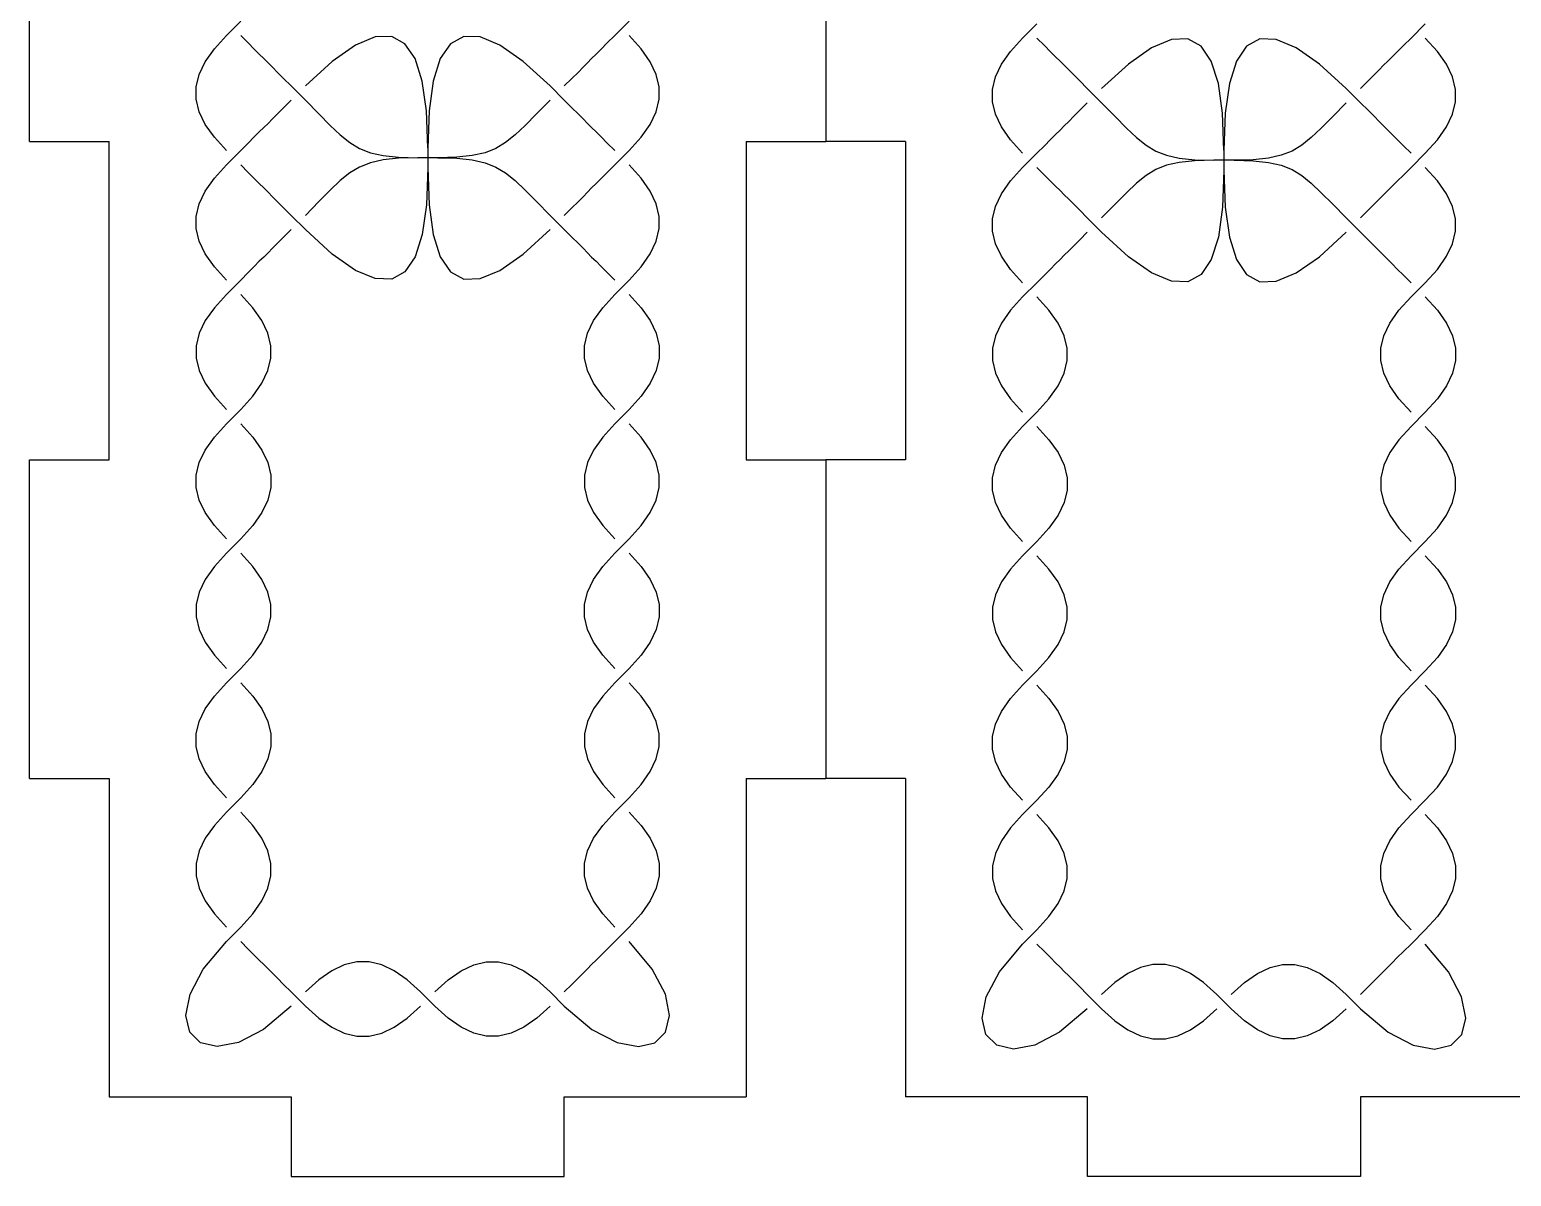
# Model space of a CAD drawing. Extents: x -112 to 112, y -170 to 170.
# Drawn here: x -104.9 to -1.5, y -120.2 to -40.1 of the extents above; entities that cross this region are included whole.
import ezdxf

# ---------------------------------------------------------------- set-up
doc = ezdxf.new("R2010")
doc.units = 0
doc.header["$MEASUREMENT"] = 0
doc.layers.get('0').update_dxf_attribs({"linetype": 'CONTINUOUS'})

msp = doc.modelspace()

# ---------------------------------------------------------------- linework, layer by layer
for p, q in [((-49.37, -14.61), (-49.37, -47.95)), ((-104.93, -47.95), (-104.93, -25.72)), ((-91.2, -40.55), (-90.2, -39.55)), ((-63.1, -39.55), (-64.1, -40.55)), ((-35.64, -40.73), (-34.64, -39.73)), ((-7.54, -39.73), (-8.53, -40.73)), ((-92.04, -41.48), (-91.2, -40.55)), ((-90.2, -40.55), (-89.67, -41.07)), ((-89.67, -41.07), (-89.25, -41.5)), ((-82.19, -41.22), (-83.81, -42.36)), ((-80.81, -40.64), (-82.19, -41.22)), ((-79.66, -40.61), (-80.81, -40.64)), ((-78.74, -41.12), (-79.66, -40.61)), ((-78.03, -42.16), (-78.74, -41.12)), ((-75.56, -41.12), (-76.27, -42.16)), ((-74.64, -40.61), (-75.56, -41.12)), ((-73.49, -40.64), (-74.64, -40.61)), ((-72.11, -41.22), (-73.49, -40.64)), ((-70.48, -42.36), (-72.11, -41.22)), ((-64.62, -41.07), (-65.05, -41.5)), ((-64.1, -40.55), (-64.62, -41.07)), ((-62.26, -41.48), (-63.1, -40.55)), ((-36.48, -41.66), (-35.64, -40.73)), ((-34.64, -40.73), (-34.11, -41.25)), ((-34.11, -41.25), (-33.69, -41.68)), ((-25.25, -40.82), (-26.63, -41.4)), ((-24.1, -40.79), (-25.25, -40.82)), ((-23.17, -41.3), (-24.1, -40.79)), ((-22.47, -42.34), (-23.17, -41.3)), ((-20, -41.3), (-20.7, -42.34)), ((-19.07, -40.79), (-20, -41.3)), ((-17.93, -40.82), (-19.07, -40.79)), ((-16.54, -41.4), (-17.93, -40.82)), ((-9.06, -41.25), (-9.49, -41.68)), ((-8.53, -40.73), (-9.06, -41.25)), ((-6.69, -41.66), (-7.54, -40.73)), ((-93.09, -43.26), (-92.67, -42.38)), ((-92.67, -42.38), (-92.04, -41.48)), ((-89.25, -41.5), (-88.9, -41.85)), ((-88.9, -41.85), (-88.59, -42.16)), ((-88.59, -42.16), (-88.29, -42.45)), ((-83.81, -42.36), (-85.68, -44.07)), ((-77.54, -43.73), (-78.03, -42.16)), ((-76.27, -42.16), (-76.76, -43.73)), ((-68.61, -44.07), (-70.48, -42.36)), ((-65.71, -42.16), (-66, -42.45)), ((-65.4, -41.85), (-65.71, -42.16)), ((-65.05, -41.5), (-65.4, -41.85)), ((-61.63, -42.38), (-62.26, -41.48)), ((-61.2, -43.26), (-61.63, -42.38)), ((-37.11, -42.56), (-36.48, -41.66)), ((-33.69, -41.68), (-33.33, -42.03)), ((-33.33, -42.03), (-33.02, -42.34)), ((-33.02, -42.34), (-32.73, -42.63)), ((-26.63, -41.4), (-28.25, -42.54)), ((-21.97, -43.91), (-22.47, -42.34)), ((-20.7, -42.34), (-21.2, -43.91)), ((-14.92, -42.54), (-16.54, -41.4)), ((-10.15, -42.34), (-10.44, -42.63)), ((-9.84, -42.03), (-10.15, -42.34)), ((-9.49, -41.68), (-9.84, -42.03)), ((-6.06, -42.56), (-6.69, -41.66)), ((-93.3, -44.13), (-93.09, -43.26)), ((-88.29, -42.45), (-87.98, -42.76)), ((-87.98, -42.76), (-87.63, -43.12)), ((-87.63, -43.12), (-87.21, -43.54)), ((-66.66, -43.12), (-67.09, -43.54)), ((-66.31, -42.76), (-66.66, -43.12)), ((-66, -42.45), (-66.31, -42.76)), ((-60.99, -44.13), (-61.2, -43.26)), ((-37.53, -43.44), (-37.11, -42.56)), ((-32.73, -42.63), (-32.42, -42.94)), ((-32.42, -42.94), (-32.07, -43.29)), ((-32.07, -43.29), (-31.64, -43.72)), ((-28.25, -42.54), (-30.12, -44.25)), ((-13.05, -44.25), (-14.92, -42.54)), ((-11.1, -43.29), (-11.53, -43.72)), ((-10.75, -42.94), (-11.1, -43.29)), ((-10.44, -42.63), (-10.75, -42.94)), ((-5.64, -43.44), (-6.06, -42.56)), ((-93.3, -45), (-93.3, -44.13)), ((-87.21, -43.54), (-86.68, -44.07)), ((-86.68, -44.07), (-85.68, -45.06)), ((-77.24, -45.8), (-77.54, -43.73)), ((-76.76, -43.73), (-77.05, -45.8)), ((-67.62, -45.06), (-68.61, -44.07)), ((-67.09, -43.54), (-67.62, -44.07)), ((-60.99, -45), (-60.99, -44.13)), ((-37.74, -44.31), (-37.53, -43.44)), ((-37.74, -45.18), (-37.74, -44.31)), ((-31.64, -43.72), (-31.12, -44.25)), ((-31.12, -44.25), (-30.12, -45.24)), ((-21.68, -45.98), (-21.97, -43.91)), ((-21.2, -43.91), (-21.49, -45.98)), ((-12.05, -45.24), (-13.05, -44.25)), ((-11.53, -43.72), (-12.05, -44.25)), ((-5.43, -44.31), (-5.64, -43.44)), ((-5.43, -45.18), (-5.43, -44.31)), ((-93.09, -45.87), (-93.3, -45)), ((-87.21, -45.59), (-86.68, -45.06)), ((-85.68, -45.06), (-84.74, -46.02)), ((-68.61, -45.06), (-69.56, -46.02)), ((-67.09, -45.59), (-67.62, -45.06)), ((-61.2, -45.87), (-60.99, -45)), ((-37.53, -46.05), (-37.74, -45.18)), ((-31.64, -45.77), (-31.12, -45.24)), ((-30.12, -45.24), (-29.18, -46.2)), ((-13.05, -45.24), (-13.99, -46.2)), ((-11.53, -45.77), (-12.05, -45.24)), ((-5.64, -46.05), (-5.43, -45.18)), ((-92.67, -46.75), (-93.09, -45.87)), ((-88.29, -46.68), (-87.98, -46.37)), ((-87.98, -46.37), (-87.63, -46.02)), ((-87.63, -46.02), (-87.21, -45.59)), ((-84.74, -46.02), (-83.95, -46.83)), ((-77.15, -48.38), (-77.24, -45.8)), ((-77.05, -45.8), (-77.15, -48.38)), ((-69.56, -46.02), (-70.35, -46.83)), ((-66.66, -46.02), (-67.09, -45.59)), ((-66.31, -46.37), (-66.66, -46.02)), ((-66, -46.68), (-66.31, -46.37)), ((-61.63, -46.75), (-61.2, -45.87)), ((-37.11, -46.93), (-37.53, -46.05)), ((-32.42, -46.55), (-32.07, -46.19)), ((-32.07, -46.19), (-31.64, -45.77)), ((-29.18, -46.2), (-28.38, -47.01)), ((-21.59, -48.56), (-21.68, -45.98)), ((-21.49, -45.98), (-21.59, -48.56)), ((-13.99, -46.2), (-14.79, -47.01)), ((-11.1, -46.19), (-11.53, -45.77)), ((-10.75, -46.55), (-11.1, -46.19)), ((-6.06, -46.93), (-5.64, -46.05)), ((-92.04, -47.65), (-92.67, -46.75)), ((-89.25, -47.63), (-88.9, -47.28)), ((-88.9, -47.28), (-88.59, -46.97)), ((-88.59, -46.97), (-88.29, -46.68)), ((-83.95, -46.83), (-83.25, -47.49)), ((-83.25, -47.49), (-82.59, -48.02)), ((-71.05, -47.49), (-71.71, -48.02)), ((-70.35, -46.83), (-71.05, -47.49)), ((-65.71, -46.97), (-66, -46.68)), ((-65.4, -47.28), (-65.71, -46.97)), ((-65.05, -47.63), (-65.4, -47.28)), ((-62.26, -47.65), (-61.63, -46.75)), ((-36.48, -47.83), (-37.11, -46.93)), ((-33.69, -47.81), (-33.33, -47.46)), ((-33.33, -47.46), (-33.02, -47.15)), ((-33.02, -47.15), (-32.73, -46.86)), ((-32.73, -46.86), (-32.42, -46.55)), ((-28.38, -47.01), (-27.69, -47.67)), ((-14.79, -47.01), (-15.49, -47.67)), ((-10.44, -46.86), (-10.75, -46.55)), ((-10.15, -47.15), (-10.44, -46.86)), ((-9.84, -47.46), (-10.15, -47.15)), ((-9.49, -47.81), (-9.84, -47.46)), ((-6.69, -47.83), (-6.06, -46.93)), ((-104.93, -47.95), (-99.37, -47.95)), ((-99.37, -70.17), (-99.37, -47.95)), ((-91.2, -48.58), (-92.04, -47.65)), ((-91.2, -49.58), (-90.2, -48.58)), ((-90.2, -48.58), (-89.67, -48.06)), ((-89.67, -48.06), (-89.25, -47.63)), ((-82.59, -48.02), (-81.91, -48.43)), ((-81.91, -48.43), (-81.15, -48.73)), ((-77.15, -48.38), (-77.15, -49.08)), ((-72.39, -48.43), (-73.15, -48.73)), ((-71.71, -48.02), (-72.39, -48.43)), ((-64.62, -48.06), (-65.05, -47.63)), ((-64.1, -48.58), (-64.62, -48.06)), ((-64.1, -49.58), (-63.1, -48.58)), ((-63.1, -48.58), (-62.26, -47.65)), ((-54.92, -47.95), (-54.92, -70.17)), ((-54.92, -47.95), (-49.37, -47.95)), ((-43.81, -47.95), (-49.37, -47.95)), ((-43.81, -47.95), (-43.81, -70.17)), ((-35.64, -48.76), (-36.48, -47.83)), ((-34.64, -48.76), (-34.11, -48.24)), ((-34.11, -48.24), (-33.69, -47.81)), ((-27.69, -47.67), (-27.02, -48.2)), ((-27.02, -48.2), (-26.34, -48.61)), ((-21.59, -48.56), (-21.59, -49.26)), ((-16.15, -48.2), (-16.83, -48.61)), ((-15.49, -47.67), (-16.15, -48.2)), ((-9.06, -48.24), (-9.49, -47.81)), ((-8.53, -48.76), (-9.06, -48.24)), ((-7.54, -48.76), (-6.69, -47.83)), ((-92.04, -50.51), (-91.2, -49.58)), ((-89.67, -50.11), (-90.2, -49.58)), ((-81.15, -49.43), (-81.91, -49.73)), ((-81.15, -48.73), (-80.26, -48.93)), ((-80.26, -49.23), (-81.15, -49.43)), ((-80.26, -48.93), (-79.18, -49.05)), ((-79.18, -49.12), (-80.26, -49.23)), ((-79.18, -49.05), (-77.85, -49.08)), ((-77.85, -49.08), (-79.18, -49.12)), ((-77.15, -49.08), (-77.85, -49.08)), ((-76.44, -49.08), (-77.15, -49.08)), ((-77.15, -49.08), (-77.15, -49.79)), ((-75.12, -49.05), (-76.44, -49.08)), ((-76.44, -49.08), (-75.12, -49.12)), ((-74.04, -48.93), (-75.12, -49.05)), ((-75.12, -49.12), (-74.04, -49.23)), ((-73.15, -48.73), (-74.04, -48.93)), ((-74.04, -49.23), (-73.15, -49.43)), ((-73.15, -49.43), (-72.39, -49.73)), ((-64.62, -50.11), (-64.1, -49.58)), ((-62.26, -50.51), (-63.1, -49.58)), ((-35.64, -49.76), (-34.64, -48.76)), ((-26.34, -48.61), (-25.59, -48.91)), ((-25.59, -49.61), (-26.34, -49.91)), ((-25.59, -48.91), (-24.7, -49.11)), ((-24.7, -49.41), (-25.59, -49.61)), ((-24.7, -49.11), (-23.62, -49.23)), ((-23.62, -49.3), (-24.7, -49.41)), ((-23.62, -49.23), (-22.29, -49.26)), ((-22.29, -49.26), (-23.62, -49.3)), ((-21.59, -49.26), (-22.29, -49.26)), ((-20.88, -49.26), (-21.59, -49.26)), ((-21.59, -49.26), (-21.59, -49.97)), ((-19.55, -49.23), (-20.88, -49.26)), ((-20.88, -49.26), (-19.55, -49.3)), ((-18.48, -49.11), (-19.55, -49.23)), ((-19.55, -49.3), (-18.48, -49.41)), ((-17.59, -48.91), (-18.48, -49.11)), ((-18.48, -49.41), (-17.59, -49.61)), ((-16.83, -48.61), (-17.59, -48.91)), ((-17.59, -49.61), (-16.83, -49.91)), ((-8.53, -49.76), (-7.54, -48.76)), ((-92.67, -51.41), (-92.04, -50.51)), ((-89.25, -50.53), (-89.67, -50.11)), ((-88.9, -50.88), (-89.25, -50.53)), ((-82.59, -50.14), (-83.25, -50.68)), ((-81.91, -49.73), (-82.59, -50.14)), ((-77.15, -49.79), (-77.24, -52.36)), ((-77.15, -49.79), (-77.05, -52.36)), ((-72.39, -49.73), (-71.71, -50.14)), ((-71.71, -50.14), (-71.05, -50.68)), ((-65.4, -50.88), (-65.05, -50.53)), ((-65.05, -50.53), (-64.62, -50.11)), ((-61.63, -51.41), (-62.26, -50.51)), ((-36.48, -50.69), (-35.64, -49.76)), ((-34.11, -50.29), (-34.64, -49.76)), ((-33.69, -50.71), (-34.11, -50.29)), ((-27.02, -50.32), (-27.69, -50.85)), ((-26.34, -49.91), (-27.02, -50.32)), ((-21.59, -49.97), (-21.68, -52.54)), ((-21.59, -49.97), (-21.49, -52.54)), ((-16.83, -49.91), (-16.15, -50.32)), ((-16.15, -50.32), (-15.49, -50.85)), ((-9.49, -50.71), (-9.06, -50.29)), ((-9.06, -50.29), (-8.53, -49.76)), ((-6.69, -50.69), (-7.54, -49.76)), ((-93.09, -52.3), (-92.67, -51.41)), ((-88.59, -51.19), (-88.9, -50.88)), ((-88.29, -51.49), (-88.59, -51.19)), ((-87.98, -51.8), (-88.29, -51.49)), ((-83.95, -51.34), (-84.74, -52.14)), ((-83.25, -50.68), (-83.95, -51.34)), ((-71.05, -50.68), (-70.35, -51.34)), ((-70.35, -51.34), (-69.56, -52.14)), ((-66.31, -51.8), (-66, -51.49)), ((-66, -51.49), (-65.71, -51.19)), ((-65.71, -51.19), (-65.4, -50.88)), ((-61.2, -52.3), (-61.63, -51.41)), ((-37.53, -52.48), (-37.11, -51.59)), ((-37.11, -51.59), (-36.48, -50.69)), ((-33.33, -51.06), (-33.69, -50.71)), ((-33.02, -51.37), (-33.33, -51.06)), ((-32.73, -51.67), (-33.02, -51.37)), ((-32.42, -51.98), (-32.73, -51.67)), ((-28.38, -51.52), (-29.18, -52.32)), ((-27.69, -50.85), (-28.38, -51.52)), ((-15.49, -50.85), (-14.79, -51.52)), ((-14.79, -51.52), (-13.99, -52.32)), ((-10.75, -51.98), (-10.44, -51.67)), ((-10.44, -51.67), (-10.15, -51.37)), ((-10.15, -51.37), (-9.84, -51.06)), ((-9.84, -51.06), (-9.49, -50.71)), ((-6.06, -51.59), (-6.69, -50.69)), ((-5.64, -52.48), (-6.06, -51.59)), ((-93.3, -53.17), (-93.09, -52.3)), ((-87.63, -52.15), (-87.98, -51.8)), ((-87.21, -52.57), (-87.63, -52.15)), ((-86.68, -53.1), (-87.21, -52.57)), ((-84.74, -52.14), (-85.68, -53.1)), ((-77.24, -52.36), (-77.54, -54.44)), ((-77.05, -52.36), (-76.76, -54.44)), ((-69.56, -52.14), (-68.61, -53.1)), ((-67.62, -53.1), (-67.09, -52.57)), ((-67.09, -52.57), (-66.66, -52.15)), ((-66.66, -52.15), (-66.31, -51.8)), ((-60.99, -53.17), (-61.2, -52.3)), ((-37.74, -53.35), (-37.53, -52.48)), ((-32.07, -52.33), (-32.42, -51.98)), ((-31.64, -52.75), (-32.07, -52.33)), ((-29.18, -52.32), (-30.12, -53.28)), ((-21.68, -52.54), (-21.97, -54.62)), ((-21.49, -52.54), (-21.2, -54.62)), ((-13.99, -52.32), (-13.05, -53.28)), ((-11.53, -52.75), (-11.1, -52.33)), ((-11.1, -52.33), (-10.75, -51.98)), ((-5.43, -53.35), (-5.64, -52.48)), ((-93.3, -54.03), (-93.3, -53.17)), ((-85.68, -54.1), (-86.68, -53.1)), ((-68.61, -53.1), (-67.62, -54.1)), ((-60.99, -54.03), (-60.99, -53.17)), ((-37.74, -54.21), (-37.74, -53.35)), ((-31.12, -53.28), (-31.64, -52.75)), ((-30.12, -54.28), (-31.12, -53.28)), ((-13.05, -53.28), (-12.05, -54.28)), ((-12.05, -53.28), (-11.53, -52.75)), ((-5.43, -54.21), (-5.43, -53.35)), ((-93.09, -54.9), (-93.3, -54.03)), ((-87.21, -54.62), (-87.63, -55.05)), ((-86.68, -54.1), (-87.21, -54.62)), ((-83.81, -55.81), (-85.68, -54.1)), ((-77.54, -54.44), (-78.03, -56)), ((-76.76, -54.44), (-76.27, -56)), ((-70.48, -55.81), (-68.61, -54.1)), ((-67.62, -54.1), (-67.09, -54.62)), ((-67.09, -54.62), (-66.66, -55.05)), ((-61.2, -54.9), (-60.99, -54.03)), ((-37.53, -55.08), (-37.74, -54.21)), ((-31.12, -54.28), (-31.64, -54.8)), ((-28.25, -55.99), (-30.12, -54.28)), ((-21.97, -54.62), (-22.47, -56.18)), ((-21.2, -54.62), (-20.7, -56.18)), ((-14.92, -55.99), (-13.05, -54.28)), ((-12.05, -54.28), (-11.53, -54.8)), ((-5.64, -55.08), (-5.43, -54.21)), ((-92.67, -55.78), (-93.09, -54.9)), ((-92.04, -56.69), (-92.67, -55.78)), ((-88.29, -55.71), (-88.59, -56.01)), ((-87.98, -55.4), (-88.29, -55.71)), ((-87.63, -55.05), (-87.98, -55.4)), ((-82.19, -56.95), (-83.81, -55.81)), ((-72.11, -56.95), (-70.48, -55.81)), ((-66.66, -55.05), (-66.31, -55.4)), ((-66.31, -55.4), (-66, -55.71)), ((-66, -55.71), (-65.71, -56.01)), ((-62.26, -56.69), (-61.63, -55.78)), ((-61.63, -55.78), (-61.2, -54.9)), ((-37.11, -55.96), (-37.53, -55.08)), ((-32.42, -55.58), (-32.73, -55.89)), ((-32.07, -55.23), (-32.42, -55.58)), ((-31.64, -54.8), (-32.07, -55.23)), ((-11.53, -54.8), (-11.1, -55.23)), ((-11.1, -55.23), (-10.75, -55.58)), ((-10.75, -55.58), (-10.44, -55.89)), ((-6.06, -55.96), (-5.64, -55.08)), ((-91.2, -57.62), (-92.04, -56.69)), ((-89.25, -56.67), (-89.67, -57.09)), ((-88.9, -56.31), (-89.25, -56.67)), ((-88.59, -56.01), (-88.9, -56.31)), ((-78.03, -56), (-78.74, -57.04)), ((-76.27, -56), (-75.56, -57.04)), ((-65.71, -56.01), (-65.4, -56.31)), ((-65.4, -56.31), (-65.05, -56.67)), ((-65.05, -56.67), (-64.62, -57.09)), ((-63.1, -57.62), (-62.26, -56.69)), ((-36.48, -56.87), (-37.11, -55.96)), ((-35.64, -57.8), (-36.48, -56.87)), ((-33.69, -56.85), (-34.11, -57.27)), ((-33.33, -56.49), (-33.69, -56.85)), ((-33.02, -56.18), (-33.33, -56.49)), ((-32.73, -55.89), (-33.02, -56.18)), ((-26.63, -57.12), (-28.25, -55.99)), ((-22.47, -56.18), (-23.17, -57.22)), ((-20.7, -56.18), (-20, -57.22)), ((-16.54, -57.12), (-14.92, -55.99)), ((-10.44, -55.89), (-10.15, -56.18)), ((-10.15, -56.18), (-9.84, -56.49)), ((-9.84, -56.49), (-9.49, -56.85)), ((-9.49, -56.85), (-9.06, -57.27)), ((-7.54, -57.8), (-6.69, -56.87)), ((-6.69, -56.87), (-6.06, -55.96)), ((-90.2, -57.62), (-91.2, -58.62)), ((-89.67, -57.09), (-90.2, -57.62)), ((-80.81, -57.52), (-82.19, -56.95)), ((-79.66, -57.55), (-80.81, -57.52)), ((-78.74, -57.04), (-79.66, -57.55)), ((-75.56, -57.04), (-74.64, -57.55)), ((-74.64, -57.55), (-73.49, -57.52)), ((-73.49, -57.52), (-72.11, -56.95)), ((-64.62, -57.09), (-64.1, -57.62)), ((-64.1, -58.62), (-63.1, -57.62)), ((-34.64, -57.8), (-35.64, -58.79)), ((-34.11, -57.27), (-34.64, -57.8)), ((-25.25, -57.7), (-26.63, -57.12)), ((-24.1, -57.73), (-25.25, -57.7)), ((-23.17, -57.22), (-24.1, -57.73)), ((-20, -57.22), (-19.07, -57.73)), ((-19.07, -57.73), (-17.93, -57.7)), ((-17.93, -57.7), (-16.54, -57.12)), ((-9.06, -57.27), (-8.53, -57.8)), ((-8.53, -58.79), (-7.54, -57.8)), ((-91.2, -58.62), (-92.04, -59.55)), ((-89.36, -59.55), (-90.2, -58.62)), ((-64.94, -59.55), (-64.1, -58.62)), ((-63.1, -58.62), (-62.26, -59.55)), ((-35.64, -58.79), (-36.48, -59.72)), ((-33.8, -59.72), (-34.64, -58.79)), ((-9.38, -59.72), (-8.53, -58.79)), ((-7.54, -58.79), (-6.69, -59.72)), ((-92.04, -59.55), (-92.67, -60.45)), ((-88.73, -60.45), (-89.36, -59.55)), ((-65.57, -60.45), (-64.94, -59.55)), ((-62.26, -59.55), (-61.63, -60.45)), ((-36.48, -59.72), (-37.11, -60.63)), ((-33.16, -60.63), (-33.8, -59.72)), ((-10.01, -60.63), (-9.38, -59.72)), ((-6.69, -59.72), (-6.06, -60.63)), ((-92.67, -60.45), (-93.09, -61.33)), ((-88.31, -61.33), (-88.73, -60.45)), ((-65.99, -61.33), (-65.57, -60.45)), ((-61.63, -60.45), (-61.2, -61.33)), ((-37.11, -60.63), (-37.53, -61.51)), ((-32.74, -61.51), (-33.16, -60.63)), ((-10.43, -61.51), (-10.01, -60.63)), ((-6.06, -60.63), (-5.64, -61.51)), ((-93.09, -61.33), (-93.3, -62.2)), ((-88.1, -62.2), (-88.31, -61.33)), ((-66.2, -62.2), (-65.99, -61.33)), ((-61.2, -61.33), (-60.99, -62.2)), ((-37.53, -61.51), (-37.74, -62.38)), ((-32.53, -62.38), (-32.74, -61.51)), ((-10.64, -62.38), (-10.43, -61.51)), ((-5.64, -61.51), (-5.43, -62.38)), ((-93.3, -62.2), (-93.3, -63.07)), ((-93.3, -63.07), (-93.09, -63.94)), ((-88.31, -63.94), (-88.1, -63.07)), ((-88.1, -63.07), (-88.1, -62.2)), ((-66.2, -63.07), (-66.2, -62.2)), ((-65.99, -63.94), (-66.2, -63.07)), ((-60.99, -63.07), (-61.2, -63.94)), ((-60.99, -62.2), (-60.99, -63.07)), ((-37.74, -62.38), (-37.74, -63.24)), ((-32.53, -63.24), (-32.53, -62.38)), ((-10.64, -63.24), (-10.64, -62.38)), ((-5.43, -62.38), (-5.43, -63.24)), ((-93.09, -63.94), (-92.67, -64.82)), ((-88.73, -64.82), (-88.31, -63.94)), ((-65.57, -64.82), (-65.99, -63.94)), ((-61.2, -63.94), (-61.63, -64.82)), ((-37.74, -63.24), (-37.53, -64.12)), ((-32.74, -64.12), (-32.53, -63.24)), ((-10.43, -64.12), (-10.64, -63.24)), ((-5.43, -63.24), (-5.64, -64.12)), ((-92.67, -64.82), (-92.04, -65.72)), ((-89.36, -65.72), (-88.73, -64.82)), ((-64.94, -65.72), (-65.57, -64.82)), ((-61.63, -64.82), (-62.26, -65.72)), ((-37.53, -64.12), (-37.11, -65)), ((-37.11, -65), (-36.48, -65.9)), ((-33.8, -65.9), (-33.16, -65)), ((-33.16, -65), (-32.74, -64.12)), ((-10.01, -65), (-10.43, -64.12)), ((-9.38, -65.9), (-10.01, -65)), ((-6.06, -65), (-6.69, -65.9)), ((-5.64, -64.12), (-6.06, -65)), ((-92.04, -65.72), (-91.2, -66.65)), ((-90.2, -66.65), (-89.36, -65.72)), ((-64.1, -66.65), (-64.94, -65.72)), ((-62.26, -65.72), (-63.1, -66.65)), ((-36.48, -65.9), (-35.64, -66.83)), ((-34.64, -66.83), (-33.8, -65.9)), ((-8.53, -66.83), (-9.38, -65.9)), ((-6.69, -65.9), (-7.54, -66.83)), ((-91.2, -67.65), (-90.2, -66.65)), ((-63.1, -66.65), (-64.1, -67.65)), ((-35.64, -67.83), (-34.64, -66.83)), ((-7.54, -66.83), (-8.53, -67.83)), ((-92.04, -68.58), (-91.2, -67.65)), ((-90.2, -67.65), (-89.36, -68.58)), ((-64.1, -67.65), (-64.94, -68.58)), ((-62.26, -68.58), (-63.1, -67.65)), ((-36.48, -68.76), (-35.64, -67.83)), ((-34.64, -67.83), (-33.8, -68.76)), ((-8.53, -67.83), (-9.38, -68.76)), ((-6.69, -68.76), (-7.54, -67.83)), ((-92.67, -69.48), (-92.04, -68.58)), ((-89.36, -68.58), (-88.73, -69.48)), ((-64.94, -68.58), (-65.57, -69.48)), ((-61.63, -69.48), (-62.26, -68.58)), ((-37.11, -69.66), (-36.48, -68.76)), ((-33.8, -68.76), (-33.16, -69.66)), ((-9.38, -68.76), (-10.01, -69.66)), ((-6.06, -69.66), (-6.69, -68.76)), ((-104.93, -70.17), (-99.37, -70.17)), ((-104.93, -92.4), (-104.93, -70.17)), ((-93.09, -70.36), (-92.67, -69.48)), ((-88.73, -69.48), (-88.31, -70.36)), ((-65.57, -69.48), (-65.99, -70.36)), ((-61.2, -70.36), (-61.63, -69.48)), ((-54.92, -70.17), (-49.37, -70.17)), ((-49.37, -70.17), (-49.37, -92.4)), ((-43.81, -70.17), (-49.37, -70.17)), ((-37.53, -70.54), (-37.11, -69.66)), ((-33.16, -69.66), (-32.74, -70.54)), ((-10.01, -69.66), (-10.43, -70.54)), ((-5.64, -70.54), (-6.06, -69.66)), ((-93.3, -71.23), (-93.09, -70.36)), ((-93.3, -72.1), (-93.3, -71.23)), ((-88.31, -70.36), (-88.1, -71.23)), ((-88.1, -71.23), (-88.1, -72.1)), ((-65.99, -70.36), (-66.2, -71.23)), ((-66.2, -71.23), (-66.2, -72.1)), ((-60.99, -71.23), (-61.2, -70.36)), ((-60.99, -72.1), (-60.99, -71.23)), ((-37.74, -71.41), (-37.53, -70.54)), ((-32.74, -70.54), (-32.53, -71.41)), ((-10.43, -70.54), (-10.64, -71.41)), ((-5.43, -71.41), (-5.64, -70.54)), ((-93.09, -72.97), (-93.3, -72.1)), ((-88.1, -72.1), (-88.31, -72.97)), ((-66.2, -72.1), (-65.99, -72.97)), ((-61.2, -72.97), (-60.99, -72.1)), ((-37.74, -72.28), (-37.74, -71.41)), ((-37.53, -73.15), (-37.74, -72.28)), ((-32.53, -72.28), (-32.74, -73.15)), ((-32.53, -71.41), (-32.53, -72.28)), ((-10.64, -71.41), (-10.64, -72.28)), ((-10.64, -72.28), (-10.43, -73.15)), ((-5.64, -73.15), (-5.43, -72.28)), ((-5.43, -72.28), (-5.43, -71.41)), ((-92.67, -73.85), (-93.09, -72.97)), ((-88.31, -72.97), (-88.73, -73.85)), ((-65.99, -72.97), (-65.57, -73.85)), ((-61.63, -73.85), (-61.2, -72.97)), ((-37.11, -74.03), (-37.53, -73.15)), ((-32.74, -73.15), (-33.16, -74.03)), ((-10.43, -73.15), (-10.01, -74.03)), ((-6.06, -74.03), (-5.64, -73.15)), ((-92.04, -74.75), (-92.67, -73.85)), ((-88.73, -73.85), (-89.36, -74.75)), ((-65.57, -73.85), (-64.94, -74.75)), ((-62.26, -74.75), (-61.63, -73.85)), ((-36.48, -74.93), (-37.11, -74.03)), ((-33.16, -74.03), (-33.8, -74.93)), ((-10.01, -74.03), (-9.38, -74.93)), ((-6.69, -74.93), (-6.06, -74.03)), ((-91.2, -75.68), (-92.04, -74.75)), ((-89.36, -74.75), (-90.2, -75.68)), ((-64.94, -74.75), (-64.1, -75.68)), ((-63.1, -75.68), (-62.26, -74.75)), ((-35.64, -75.86), (-36.48, -74.93)), ((-33.8, -74.93), (-34.64, -75.86)), ((-9.38, -74.93), (-8.53, -75.86)), ((-7.54, -75.86), (-6.69, -74.93)), ((-90.2, -75.68), (-91.2, -76.68)), ((-64.1, -76.68), (-63.1, -75.68)), ((-34.64, -75.86), (-35.64, -76.86)), ((-8.53, -76.86), (-7.54, -75.86)), ((-91.2, -76.68), (-92.04, -77.61)), ((-89.36, -77.61), (-90.2, -76.68)), ((-64.94, -77.61), (-64.1, -76.68)), ((-63.1, -76.68), (-62.26, -77.61)), ((-35.64, -76.86), (-36.48, -77.79)), ((-33.8, -77.79), (-34.64, -76.86)), ((-9.38, -77.79), (-8.53, -76.86)), ((-7.54, -76.86), (-6.69, -77.79)), ((-92.67, -78.51), (-93.09, -79.4)), ((-92.04, -77.61), (-92.67, -78.51)), ((-88.73, -78.51), (-89.36, -77.61)), ((-88.31, -79.4), (-88.73, -78.51)), ((-65.99, -79.4), (-65.57, -78.51)), ((-65.57, -78.51), (-64.94, -77.61)), ((-62.26, -77.61), (-61.63, -78.51)), ((-61.63, -78.51), (-61.2, -79.4)), ((-36.48, -77.79), (-37.11, -78.69)), ((-33.16, -78.69), (-33.8, -77.79)), ((-10.01, -78.69), (-9.38, -77.79)), ((-6.69, -77.79), (-6.06, -78.69)), ((-93.09, -79.4), (-93.3, -80.27)), ((-88.1, -80.27), (-88.31, -79.4)), ((-66.2, -80.27), (-65.99, -79.4)), ((-61.2, -79.4), (-60.99, -80.27)), ((-37.53, -79.58), (-37.74, -80.45)), ((-37.11, -78.69), (-37.53, -79.58)), ((-32.74, -79.58), (-33.16, -78.69)), ((-32.53, -80.45), (-32.74, -79.58)), ((-10.64, -80.45), (-10.43, -79.58)), ((-10.43, -79.58), (-10.01, -78.69)), ((-6.06, -78.69), (-5.64, -79.58)), ((-5.64, -79.58), (-5.43, -80.45)), ((-93.3, -80.27), (-93.3, -81.13)), ((-88.1, -81.13), (-88.1, -80.27)), ((-66.2, -81.13), (-66.2, -80.27)), ((-60.99, -80.27), (-60.99, -81.13)), ((-37.74, -80.45), (-37.74, -81.31)), ((-32.53, -81.31), (-32.53, -80.45)), ((-10.64, -81.31), (-10.64, -80.45)), ((-5.43, -80.45), (-5.43, -81.31)), ((-93.3, -81.13), (-93.09, -82)), ((-88.31, -82), (-88.1, -81.13)), ((-65.99, -82), (-66.2, -81.13)), ((-60.99, -81.13), (-61.2, -82)), ((-37.74, -81.31), (-37.53, -82.18)), ((-32.74, -82.18), (-32.53, -81.31)), ((-10.43, -82.18), (-10.64, -81.31)), ((-5.43, -81.31), (-5.64, -82.18)), ((-93.09, -82), (-92.67, -82.89)), ((-88.73, -82.89), (-88.31, -82)), ((-65.57, -82.89), (-65.99, -82)), ((-61.2, -82), (-61.63, -82.89)), ((-37.53, -82.18), (-37.11, -83.06)), ((-33.16, -83.06), (-32.74, -82.18)), ((-10.01, -83.06), (-10.43, -82.18)), ((-5.64, -82.18), (-6.06, -83.06)), ((-92.67, -82.89), (-92.04, -83.79)), ((-89.36, -83.79), (-88.73, -82.89)), ((-64.94, -83.79), (-65.57, -82.89)), ((-61.63, -82.89), (-62.26, -83.79)), ((-37.11, -83.06), (-36.48, -83.97)), ((-33.8, -83.97), (-33.16, -83.06)), ((-9.38, -83.97), (-10.01, -83.06)), ((-6.06, -83.06), (-6.69, -83.97)), ((-92.04, -83.79), (-91.2, -84.72)), ((-91.2, -85.72), (-90.2, -84.72)), ((-90.2, -84.72), (-89.36, -83.79)), ((-64.1, -84.72), (-64.94, -83.79)), ((-63.1, -84.72), (-64.1, -85.72)), ((-62.26, -83.79), (-63.1, -84.72)), ((-36.48, -83.97), (-35.64, -84.9)), ((-34.64, -84.9), (-33.8, -83.97)), ((-8.53, -84.9), (-9.38, -83.97)), ((-6.69, -83.97), (-7.54, -84.9)), ((-92.04, -86.65), (-91.2, -85.72)), ((-90.2, -85.72), (-89.36, -86.65)), ((-64.1, -85.72), (-64.94, -86.65)), ((-62.26, -86.65), (-63.1, -85.72)), ((-35.64, -85.89), (-34.64, -84.9)), ((-7.54, -84.9), (-8.53, -85.89)), ((-92.67, -87.55), (-92.04, -86.65)), ((-89.36, -86.65), (-88.73, -87.55)), ((-64.94, -86.65), (-65.57, -87.55)), ((-61.63, -87.55), (-62.26, -86.65)), ((-37.11, -87.73), (-36.48, -86.83)), ((-36.48, -86.83), (-35.64, -85.89)), ((-34.64, -85.89), (-33.8, -86.83)), ((-33.8, -86.83), (-33.16, -87.73)), ((-9.38, -86.83), (-10.01, -87.73)), ((-8.53, -85.89), (-9.38, -86.83)), ((-6.69, -86.83), (-7.54, -85.89)), ((-6.06, -87.73), (-6.69, -86.83)), ((-93.09, -88.43), (-92.67, -87.55)), ((-88.73, -87.55), (-88.31, -88.43)), ((-65.57, -87.55), (-65.99, -88.43)), ((-61.2, -88.43), (-61.63, -87.55)), ((-37.53, -88.61), (-37.11, -87.73)), ((-33.16, -87.73), (-32.74, -88.61)), ((-10.01, -87.73), (-10.43, -88.61)), ((-5.64, -88.61), (-6.06, -87.73)), ((-93.3, -89.3), (-93.09, -88.43)), ((-88.31, -88.43), (-88.1, -89.3)), ((-65.99, -88.43), (-66.2, -89.3)), ((-60.99, -89.3), (-61.2, -88.43)), ((-37.74, -89.48), (-37.53, -88.61)), ((-32.74, -88.61), (-32.53, -89.48)), ((-10.43, -88.61), (-10.64, -89.48)), ((-5.43, -89.48), (-5.64, -88.61)), ((-93.3, -90.17), (-93.3, -89.3)), ((-88.1, -89.3), (-88.1, -90.17)), ((-66.2, -89.3), (-66.2, -90.17)), ((-60.99, -90.17), (-60.99, -89.3)), ((-37.74, -90.35), (-37.74, -89.48)), ((-32.53, -89.48), (-32.53, -90.35)), ((-10.64, -89.48), (-10.64, -90.35)), ((-5.43, -90.35), (-5.43, -89.48)), ((-93.09, -91.04), (-93.3, -90.17)), ((-88.1, -90.17), (-88.31, -91.04)), ((-66.2, -90.17), (-65.99, -91.04)), ((-61.2, -91.04), (-60.99, -90.17)), ((-37.53, -91.22), (-37.74, -90.35)), ((-32.53, -90.35), (-32.74, -91.22)), ((-10.64, -90.35), (-10.43, -91.22)), ((-5.64, -91.22), (-5.43, -90.35)), ((-92.67, -91.92), (-93.09, -91.04)), ((-92.04, -92.82), (-92.67, -91.92)), ((-88.73, -91.92), (-89.36, -92.82)), ((-88.31, -91.04), (-88.73, -91.92)), ((-65.99, -91.04), (-65.57, -91.92)), ((-65.57, -91.92), (-64.94, -92.82)), ((-62.26, -92.82), (-61.63, -91.92)), ((-61.63, -91.92), (-61.2, -91.04)), ((-37.11, -92.1), (-37.53, -91.22)), ((-32.74, -91.22), (-33.16, -92.1)), ((-10.43, -91.22), (-10.01, -92.1)), ((-6.06, -92.1), (-5.64, -91.22)), ((-104.93, -92.4), (-99.37, -92.4)), ((-99.37, -92.4), (-99.37, -114.62)), ((-91.2, -93.75), (-92.04, -92.82)), ((-89.36, -92.82), (-90.2, -93.75)), ((-64.94, -92.82), (-64.1, -93.75)), ((-63.1, -93.75), (-62.26, -92.82)), ((-54.92, -92.4), (-54.92, -114.62)), ((-54.92, -92.4), (-49.37, -92.4)), ((-43.81, -92.4), (-49.37, -92.4)), ((-43.81, -92.4), (-43.81, -114.62)), ((-36.48, -93), (-37.11, -92.1)), ((-35.64, -93.93), (-36.48, -93)), ((-33.8, -93), (-34.64, -93.93)), ((-33.16, -92.1), (-33.8, -93)), ((-10.01, -92.1), (-9.38, -93)), ((-9.38, -93), (-8.53, -93.93)), ((-7.54, -93.93), (-6.69, -93)), ((-6.69, -93), (-6.06, -92.1)), ((-90.2, -93.75), (-91.2, -94.75)), ((-64.1, -94.75), (-63.1, -93.75)), ((-34.64, -93.93), (-35.64, -94.93)), ((-8.53, -94.93), (-7.54, -93.93)), ((-91.2, -94.75), (-92.04, -95.68)), ((-89.36, -95.68), (-90.2, -94.75)), ((-64.94, -95.68), (-64.1, -94.75)), ((-63.1, -94.75), (-62.26, -95.68)), ((-35.64, -94.93), (-36.48, -95.86)), ((-33.8, -95.86), (-34.64, -94.93)), ((-9.38, -95.86), (-8.53, -94.93)), ((-7.54, -94.93), (-6.69, -95.86)), ((-92.04, -95.68), (-92.67, -96.58)), ((-88.73, -96.58), (-89.36, -95.68)), ((-65.57, -96.58), (-64.94, -95.68)), ((-62.26, -95.68), (-61.63, -96.58)), ((-36.48, -95.86), (-37.11, -96.76)), ((-33.16, -96.76), (-33.8, -95.86)), ((-10.01, -96.76), (-9.38, -95.86)), ((-6.69, -95.86), (-6.06, -96.76)), ((-92.67, -96.58), (-93.09, -97.46)), ((-88.31, -97.46), (-88.73, -96.58)), ((-65.99, -97.46), (-65.57, -96.58)), ((-61.63, -96.58), (-61.2, -97.46)), ((-37.11, -96.76), (-37.53, -97.64)), ((-32.74, -97.64), (-33.16, -96.76)), ((-10.43, -97.64), (-10.01, -96.76)), ((-6.06, -96.76), (-5.64, -97.64)), ((-93.09, -97.46), (-93.3, -98.33)), ((-88.1, -98.33), (-88.31, -97.46)), ((-66.2, -98.33), (-65.99, -97.46)), ((-61.2, -97.46), (-60.99, -98.33)), ((-37.53, -97.64), (-37.74, -98.51)), ((-32.53, -98.51), (-32.74, -97.64)), ((-10.64, -98.51), (-10.43, -97.64)), ((-5.64, -97.64), (-5.43, -98.51)), ((-93.3, -98.33), (-93.3, -99.2)), ((-93.3, -99.2), (-93.09, -100.07)), ((-88.31, -100.07), (-88.1, -99.2)), ((-88.1, -99.2), (-88.1, -98.33)), ((-66.2, -99.2), (-66.2, -98.33)), ((-65.99, -100.07), (-66.2, -99.2)), ((-60.99, -99.2), (-61.2, -100.07)), ((-60.99, -98.33), (-60.99, -99.2)), ((-37.74, -98.51), (-37.74, -99.38)), ((-32.53, -99.38), (-32.53, -98.51)), ((-10.64, -99.38), (-10.64, -98.51)), ((-5.43, -98.51), (-5.43, -99.38)), ((-93.09, -100.07), (-92.67, -100.95)), ((-88.73, -100.95), (-88.31, -100.07)), ((-65.57, -100.95), (-65.99, -100.07)), ((-61.2, -100.07), (-61.63, -100.95)), ((-37.74, -99.38), (-37.53, -100.25)), ((-37.53, -100.25), (-37.11, -101.13)), ((-33.16, -101.13), (-32.74, -100.25)), ((-32.74, -100.25), (-32.53, -99.38)), ((-10.43, -100.25), (-10.64, -99.38)), ((-10.01, -101.13), (-10.43, -100.25)), ((-5.64, -100.25), (-6.06, -101.13)), ((-5.43, -99.38), (-5.64, -100.25)), ((-92.67, -100.95), (-92.04, -101.85)), ((-89.36, -101.85), (-88.73, -100.95)), ((-64.94, -101.85), (-65.57, -100.95)), ((-61.63, -100.95), (-62.26, -101.85)), ((-37.11, -101.13), (-36.48, -102.03)), ((-33.8, -102.03), (-33.16, -101.13)), ((-9.38, -102.03), (-10.01, -101.13)), ((-6.06, -101.13), (-6.69, -102.03)), ((-92.04, -101.85), (-91.2, -102.79)), ((-90.2, -102.79), (-89.36, -101.85)), ((-64.1, -102.79), (-64.94, -101.85)), ((-62.26, -101.85), (-63.1, -102.79)), ((-36.48, -102.03), (-35.64, -102.96)), ((-34.64, -102.96), (-33.8, -102.03)), ((-8.53, -102.96), (-9.38, -102.03)), ((-6.69, -102.03), (-7.54, -102.96)), ((-91.2, -103.78), (-90.2, -102.79)), ((-63.1, -102.79), (-64.1, -103.78)), ((-35.64, -103.96), (-34.64, -102.96)), ((-7.54, -102.96), (-8.53, -103.96)), ((-92.82, -105.71), (-91.2, -103.78)), ((-90.2, -103.78), (-89.67, -104.31)), ((-89.67, -104.31), (-89.25, -104.73)), ((-64.62, -104.31), (-65.05, -104.73)), ((-64.1, -103.78), (-64.62, -104.31)), ((-61.48, -105.71), (-63.1, -103.78)), ((-37.25, -105.89), (-35.64, -103.96)), ((-34.64, -103.96), (-34.11, -104.49)), ((-8.53, -103.96), (-9.06, -104.49)), ((-5.92, -105.89), (-7.54, -103.96)), ((-89.25, -104.73), (-88.9, -105.09)), ((-88.9, -105.09), (-88.59, -105.4)), ((-88.59, -105.4), (-88.29, -105.69)), ((-82.97, -105.41), (-83.85, -105.83)), ((-82.1, -105.2), (-82.97, -105.41)), ((-81.23, -105.2), (-82.1, -105.2)), ((-80.36, -105.41), (-81.23, -105.2)), ((-79.48, -105.83), (-80.36, -105.41)), ((-74.82, -105.83), (-73.93, -105.41)), ((-73.93, -105.41), (-73.06, -105.2)), ((-73.06, -105.2), (-72.2, -105.2)), ((-72.2, -105.2), (-71.33, -105.41)), ((-71.33, -105.41), (-70.45, -105.83)), ((-65.71, -105.4), (-66, -105.69)), ((-65.4, -105.09), (-65.71, -105.4)), ((-65.05, -104.73), (-65.4, -105.09)), ((-34.11, -104.49), (-33.69, -104.91)), ((-33.69, -104.91), (-33.33, -105.27)), ((-33.33, -105.27), (-33.02, -105.57)), ((-26.54, -105.38), (-27.41, -105.59)), ((-25.67, -105.38), (-26.54, -105.38)), ((-24.8, -105.59), (-25.67, -105.38)), ((-18.37, -105.59), (-17.5, -105.38)), ((-17.5, -105.38), (-16.64, -105.38)), ((-16.64, -105.38), (-15.77, -105.59)), ((-9.84, -105.27), (-10.15, -105.57)), ((-9.49, -104.91), (-9.84, -105.27)), ((-9.06, -104.49), (-9.49, -104.91)), ((-93.73, -107.46), (-92.82, -105.71)), ((-88.29, -105.69), (-87.98, -106)), ((-87.98, -106), (-87.63, -106.35)), ((-87.63, -106.35), (-87.21, -106.78)), ((-84.75, -106.46), (-85.68, -107.3)), ((-83.85, -105.83), (-84.75, -106.46)), ((-78.58, -106.46), (-79.48, -105.83)), ((-77.65, -107.3), (-78.58, -106.46)), ((-76.65, -107.3), (-75.72, -106.46)), ((-75.72, -106.46), (-74.82, -105.83)), ((-70.45, -105.83), (-69.54, -106.46)), ((-69.54, -106.46), (-68.61, -107.3)), ((-66.66, -106.35), (-67.09, -106.78)), ((-66.31, -106), (-66.66, -106.35)), ((-66, -105.69), (-66.31, -106)), ((-60.56, -107.46), (-61.48, -105.71)), ((-38.17, -107.64), (-37.25, -105.89)), ((-33.02, -105.57), (-32.73, -105.87)), ((-32.73, -105.87), (-32.42, -106.18)), ((-32.42, -106.18), (-32.07, -106.53)), ((-28.29, -106.01), (-29.19, -106.64)), ((-27.41, -105.59), (-28.29, -106.01)), ((-23.92, -106.01), (-24.8, -105.59)), ((-23.01, -106.64), (-23.92, -106.01)), ((-20.16, -106.64), (-19.25, -106.01)), ((-19.25, -106.01), (-18.37, -105.59)), ((-15.77, -105.59), (-14.88, -106.01)), ((-14.88, -106.01), (-13.98, -106.64)), ((-10.75, -106.18), (-11.1, -106.53)), ((-10.44, -105.87), (-10.75, -106.18)), ((-10.15, -105.57), (-10.44, -105.87)), ((-5, -107.64), (-5.92, -105.89)), ((-94.02, -108.95), (-93.73, -107.46)), ((-87.21, -106.78), (-86.68, -107.3)), ((-86.68, -107.3), (-85.68, -108.3)), ((-76.65, -108.3), (-77.65, -107.3)), ((-68.61, -107.3), (-67.62, -108.3)), ((-67.09, -106.78), (-67.62, -107.3)), ((-60.28, -108.95), (-60.56, -107.46)), ((-32.07, -106.53), (-31.64, -106.95)), ((-31.64, -106.95), (-31.12, -107.48)), ((-31.12, -107.48), (-30.12, -108.48)), ((-29.19, -106.64), (-30.12, -107.48)), ((-22.08, -107.48), (-23.01, -106.64)), ((-21.09, -108.48), (-22.08, -107.48)), ((-21.09, -107.48), (-20.16, -106.64)), ((-13.98, -106.64), (-13.05, -107.48)), ((-13.05, -107.48), (-12.05, -108.48)), ((-11.53, -106.95), (-12.05, -107.48)), ((-11.1, -106.53), (-11.53, -106.95)), ((-86.68, -108.3), (-88.61, -109.92)), ((-85.68, -108.3), (-84.75, -109.14)), ((-78.58, -109.14), (-77.65, -108.3)), ((-75.72, -109.14), (-76.65, -108.3)), ((-68.61, -108.3), (-69.54, -109.14)), ((-67.62, -108.3), (-65.69, -109.92)), ((-38.46, -109.13), (-38.17, -107.64)), ((-31.12, -108.48), (-33.05, -110.1)), ((-30.12, -108.48), (-29.19, -109.32)), ((-23.01, -109.32), (-22.08, -108.48)), ((-20.16, -109.32), (-21.09, -108.48)), ((-13.05, -108.48), (-13.98, -109.32)), ((-12.05, -108.48), (-10.12, -110.1)), ((-4.71, -109.13), (-5, -107.64)), ((-93.75, -110.1), (-94.02, -108.95)), ((-84.75, -109.14), (-83.85, -109.77)), ((-79.48, -109.77), (-78.58, -109.14)), ((-74.82, -109.77), (-75.72, -109.14)), ((-69.54, -109.14), (-70.45, -109.77)), ((-60.55, -110.1), (-60.28, -108.95)), ((-38.19, -110.28), (-38.46, -109.13)), ((-29.19, -109.32), (-28.29, -109.95)), ((-23.92, -109.95), (-23.01, -109.32)), ((-19.25, -109.95), (-20.16, -109.32)), ((-13.98, -109.32), (-14.88, -109.95)), ((-4.98, -110.28), (-4.71, -109.13)), ((-93, -110.85), (-93.75, -110.1)), ((-88.61, -109.92), (-90.36, -110.84)), ((-83.85, -109.77), (-82.97, -110.19)), ((-82.97, -110.19), (-82.1, -110.4)), ((-82.1, -110.4), (-81.23, -110.4)), ((-81.23, -110.4), (-80.36, -110.19)), ((-80.36, -110.19), (-79.48, -109.77)), ((-73.93, -110.19), (-74.82, -109.77)), ((-73.06, -110.4), (-73.93, -110.19)), ((-72.2, -110.4), (-73.06, -110.4)), ((-71.33, -110.19), (-72.2, -110.4)), ((-70.45, -109.77), (-71.33, -110.19)), ((-65.69, -109.92), (-63.94, -110.84)), ((-61.3, -110.85), (-60.55, -110.1)), ((-37.44, -111.03), (-38.19, -110.28)), ((-33.05, -110.1), (-34.79, -111.01)), ((-28.29, -109.95), (-27.41, -110.37)), ((-27.41, -110.37), (-26.54, -110.58)), ((-26.54, -110.58), (-25.67, -110.58)), ((-25.67, -110.58), (-24.8, -110.37)), ((-24.8, -110.37), (-23.92, -109.95)), ((-18.37, -110.37), (-19.25, -109.95)), ((-17.5, -110.58), (-18.37, -110.37)), ((-16.64, -110.58), (-17.5, -110.58)), ((-15.77, -110.37), (-16.64, -110.58)), ((-14.88, -109.95), (-15.77, -110.37)), ((-10.12, -110.1), (-8.38, -111.01)), ((-5.73, -111.03), (-4.98, -110.28)), ((-91.84, -111.12), (-93, -110.85)), ((-90.36, -110.84), (-91.84, -111.12)), ((-63.94, -110.84), (-62.45, -111.12)), ((-62.45, -111.12), (-61.3, -110.85)), ((-36.28, -111.3), (-37.44, -111.03)), ((-34.79, -111.01), (-36.28, -111.3)), ((-8.38, -111.01), (-6.89, -111.3)), ((-6.89, -111.3), (-5.73, -111.03)), ((-99.37, -114.62), (-86.67, -114.62)), ((-86.67, -114.62), (-86.67, -120.18)), ((-67.62, -120.18), (-67.62, -114.62)), ((-67.62, -114.62), (-54.92, -114.62)), ((-31.11, -114.62), (-43.81, -114.62)), ((-31.11, -120.18), (-31.11, -114.62)), ((0.64, -114.62), (-12.06, -114.62)), ((-12.06, -114.62), (-12.06, -120.18)), ((-86.67, -120.18), (-67.62, -120.18)), ((-12.06, -120.18), (-31.11, -120.18))]:
    msp.add_line(p, q)

doc.saveas('drawing.dxf')
